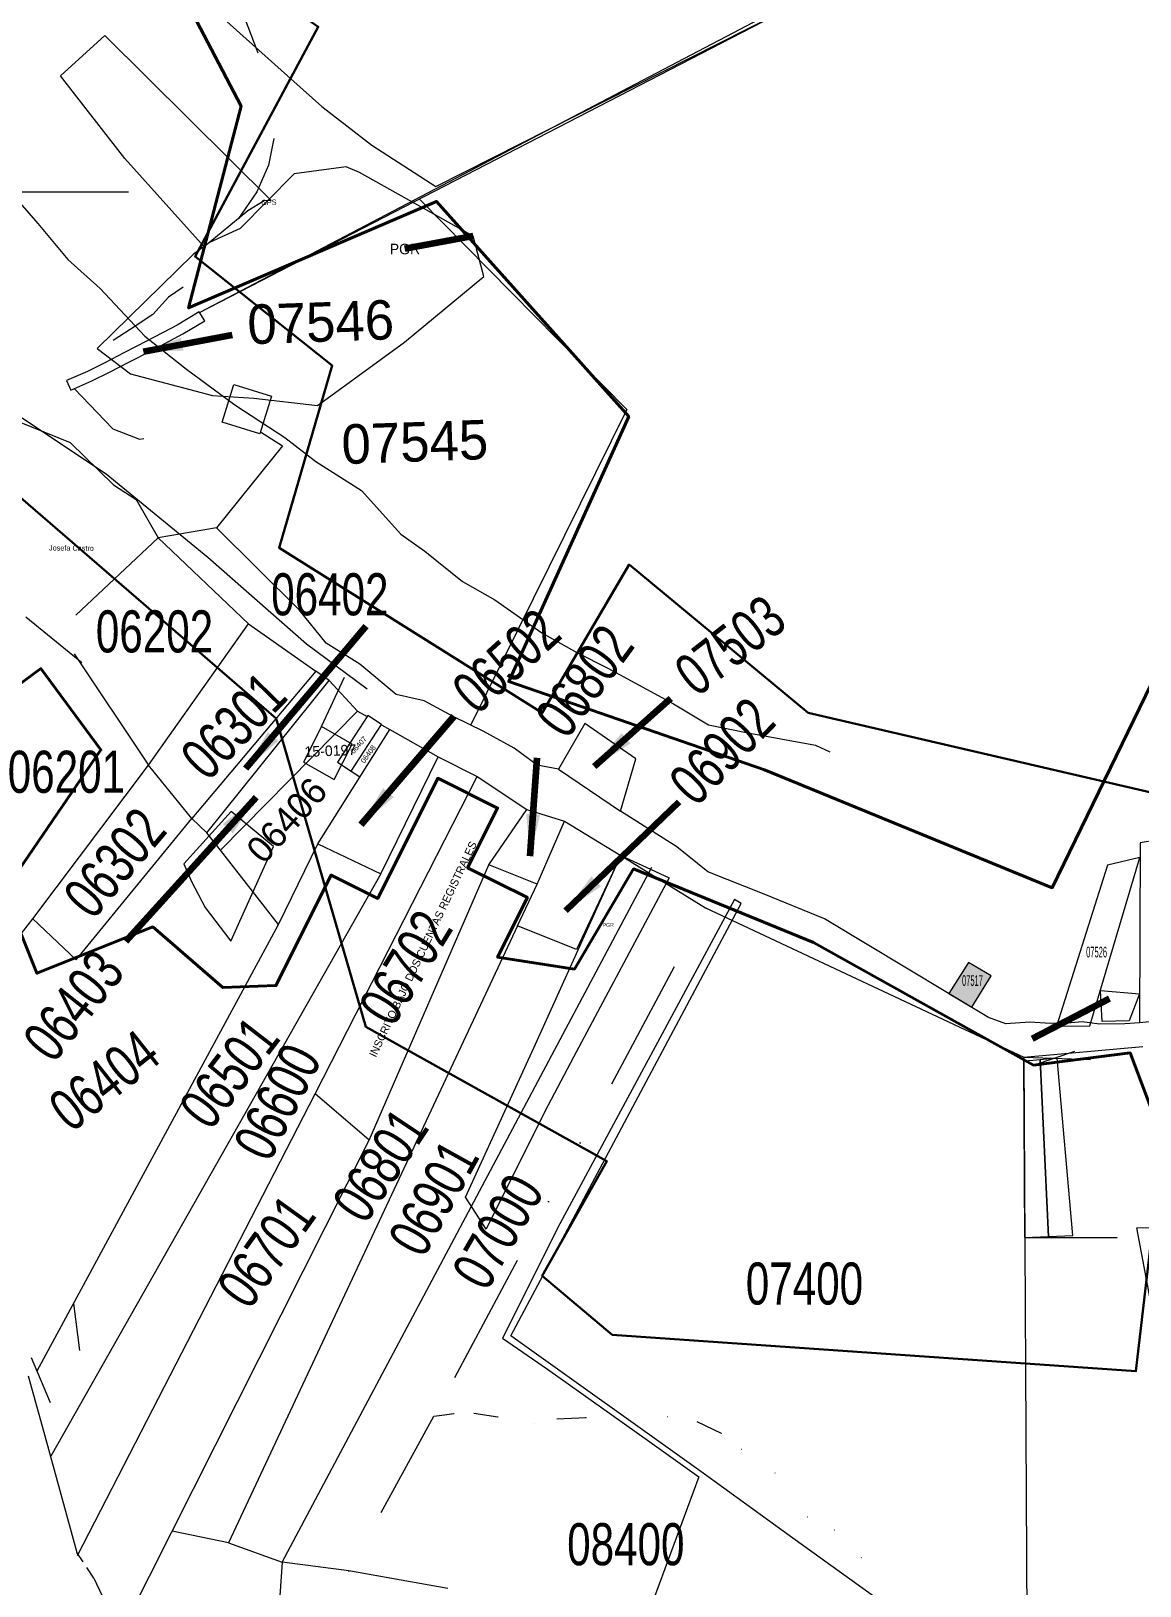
# Model space of a CAD drawing. Header units: inches. Extents: x 610851 to 630254, y 1234683 to 1264905.
# Drawn here: x 623961 to 624383, y 1244183 to 1244774 of the extents above; entities that cross this region are included whole.
import ezdxf
from ezdxf.enums import TextEntityAlignment as Align

# ---------------------------------------------------------------- set-up
doc = ezdxf.new("R2010")
doc.units = ezdxf.units.IN
doc.header["$MEASUREMENT"] = 0
for name, pattern in [('DASHED', [7.5, 5, -2.5]), ('DGN2', [67.425768, 33.712884, -33.712884]), ('DGN6', [126.423315, 0, -25.284663, 50.569326, -25.284663, 0, -25.284663])]:
    doc.linetypes.add(name, pattern=pattern)
for name, color, linetype, lineweight in [('ACTUALIZACION SIT 2011', 7, 'Continuous', 0), ('Areas Administrativas', 7, 'Continuous', 0), ('CONTORNOLevel 61', 7, 'Continuous', 0), ('Default', 7, 'Continuous', 0), ('Level 2', 7, 'Continuous', 0), ('Level 20', 7, 'Continuous', 0), ('Level 5', 7, 'Continuous', 0), ('Level 50', 7, 'Continuous', 0), ('Level 51', 7, 'Continuous', 0), ('Level 7', 7, 'Continuous', 0), ('Poligono', 7, 'Continuous', 0)]:
    doc.layers.add(name, color=color, linetype=linetype, lineweight=lineweight)
doc.styles.get("Standard").update_dxf_attribs({"font": 'arial.ttf'})
doc.styles.add('Styledgn000', font='dgn000.shx')
doc.styles.add('Styledgn003', font='dgn003.shx')
doc.styles.add('Styledgn032', font='dgn032.shx')
doc.styles.add('Styletxt', font='txt.shx')
doc.dimstyles.new('STANDARD-Linear', dxfattribs={"dimtxt": 1.5, "dimasz": 1.13, "dimexe": 0.125, "dimexo": 0.000625, "dimgap": 0.3, "dimtad": 1, "dimzin": 7, "dimdsep": 46, "dimtxsty": 'Styletxt', "dimsah": 1, "dimcen": 2.5, "dimclrd": 1, "dimclre": 1, "dimclrt": 2, "dimaunit": 1, "dimadec": 7, "dimazin": 0, "dimtfac": 1, "dimtofl": 0, "dimtmove": 1, "dimatfit": 3, "dimfxl": 1, "dimtolj": 1, "dimtzin": 0, "dimarcsym": 0})

# ---------------------------------------------------------------- blocks, each defined once
blk = doc.blocks.new('COORD1')
at = {"layer": 'Level 5', "color": 2, "linetype": 'Continuous', "lineweight": 0}
for p, q in [((0, -50), (0, 50)), ((-50, 0), (50, 0))]:
    blk.add_line(p, q, dxfattribs=at)
blk = doc.blocks.new('GRID1')
at = {"color": 1, "linetype": 'Continuous', "lineweight": 0}
blk.add_blockref('COORD1', (0, 0), dxfattribs=at)
blk = doc.blocks.new('COORD21')
at = {"layer": 'Level 5', "color": 2, "linetype": 'Continuous', "lineweight": 0}
for p, q in [((0, -50), (0, 50)), ((-50, 0), (50, 0))]:
    blk.add_line(p, q, dxfattribs=at)
blk = doc.blocks.new('GRID21')
at = {"color": 1, "linetype": 'Continuous', "lineweight": 0}
blk.add_blockref('COORD21', (0, 0), dxfattribs=at)
blk = doc.blocks.new('COORD41')
at = {"layer": 'Level 5', "color": 2, "linetype": 'Continuous', "lineweight": 0}
for p, q in [((0, -50), (0, 50)), ((-50, 0), (50, 0))]:
    blk.add_line(p, q, dxfattribs=at)
blk = doc.blocks.new('GRID41')
at = {"color": 1, "linetype": 'Continuous', "lineweight": 0}
blk.add_blockref('COORD41', (0, 0), dxfattribs=at)

msp = doc.modelspace()

# ---------------------------------------------------------------- hatches: boundary and pattern name
at = {"layer": 'Level 2', "linetype": 'Continuous'}
msp.add_hatch(color=6, dxfattribs=at).paths.add_polyline_path([(624319.05577, 1244402.98725), (624326.43338, 1244414.88515), (624317.86027, 1244420.0331), (624310.40794, 1244408.18537)])
msp.add_hatch(color=6, dxfattribs=at).paths.add_polyline_path([(624319.05577, 1244402.98725), (624326.43338, 1244414.88515), (624317.86027, 1244420.0331), (624310.40794, 1244408.18537)])
msp.add_hatch(color=6, dxfattribs=at).paths.add_polyline_path([(624319.05577, 1244402.98725), (624326.43338, 1244414.88515), (624317.86027, 1244420.0331), (624310.40794, 1244408.18537)])

# ---------------------------------------------------------------- linework, layer by layer
at = {"layer": 'ACTUALIZACION SIT 2011', "color": 30, "linetype": 'Continuous', "lineweight": 0}
for p, q in [((623948.23179, 1244633.49391), (623989.89222, 1244605.84598)), ((623989.89222, 1244605.84598), (624028.51136, 1244574.0881)), ((624028.51136, 1244574.0881), (624066.0979, 1244541.1146)), ((624066.0979, 1244541.1146), (624089.16306, 1244524.03571)), ((624071.71296, 1244509.70814), (624080.5644, 1244528.47552))]:
    msp.add_line(p, q, dxfattribs=at)
at = {"layer": 'ACTUALIZACION SIT 2011', "color": 30, "linetype": 'Continuous', "lineweight": 0, "flags": 128}
msp.add_lwpolyline([(624064.86474, 1244496.19428), (624076.51655, 1244489.55623), (624076.51655, 1244489.55623), (624083.36476, 1244503.07009), (624083.36476, 1244503.07009), (624071.71296, 1244509.70814), (624071.71296, 1244509.70814), (624064.86474, 1244496.19428)], dxfattribs=at)
at = {"layer": 'Areas Administrativas', "color": 6, "linetype": 'Continuous', "lineweight": 30, "flags": 128}
msp.add_lwpolyline([(623935.29806, 1244848.20366), (623980.68813, 1244838.49389), (624070.54712, 1244775.78685), (624023.68918, 1244688.46068), (624075.87188, 1244646.92751), (624055.63777, 1244577.70555), (624155.74337, 1244514.87331), (624188.75692, 1244571.31583), (624256.91393, 1244514.87331), (624477.35924, 1244463.75556), (624464.5798, 1244351.93547), (624427.30644, 1244351.93547), (624427.30644, 1244328.5065), (624387.90317, 1244319.98688), (624381.51345, 1244264.60931), (624182.3672, 1244278.4537), (624155.74337, 1244300.81772), (624180.2373, 1244344.4808), (624088.65132, 1244395.59856), (624054.57282, 1244512.74341), (623927.36016, 1244622.51528)], dxfattribs=at)
at = {"layer": 'CONTORNOLevel 61', "color": 3, "linetype": 'Continuous', "lineweight": 40, "flags": 128}
for points in [[(625561.99258, 1244183.76422), (625421.62515, 1244236.62989), (625376.61645, 1244253.58123), (625354.46542, 1244339.95258), (625230.47821, 1244373.53246), (625106.491, 1244407.11235), (625046.37751, 1244423.39309), (624830.10283, 1244420.02771), (624755.1939, 1244463.93986), (624701.19525, 1244531.93817), (624396.1476, 1244544.01497), (624349.65238, 1244448.4415), (624240.30256, 1244493.21467), (624143.00704, 1244526.79455), (624188.64123, 1244627.53416), (624115.45434, 1244709.33129), (624021.21033, 1244668.89286), (624041.18364, 1244745.53406), (624017.20481, 1244791.40663), (623907.03358, 1244843.2082)], [(623917.62421, 1244496.75396), (623965.04188, 1244531.7342), (623987.84053, 1244500.82936), (623951.04977, 1244447.00426), (623963.48719, 1244415.9107), (624007.58108, 1244433.54825), (624034.22504, 1244410.46932), (624054.43585, 1244411.24666), (624075.42401, 1244453.22296), (624093.14733, 1244444.36129), (624116.0011, 1244490.06882), (624138.6994, 1244478.71967), (624127.35025, 1244456.02137), (624150.04855, 1244444.67222), (624138.6994, 1244421.97392), (624167.92734, 1244417.46536), (624190.47017, 1244455.55496), (624258.876, 1244427.57075), (624320.28577, 1244393.36783), (624342.50804, 1244380.99087), (624379.36353, 1244385.59444), (624401.90635, 1244325.73933)]]:
    msp.add_lwpolyline(points, dxfattribs=at)
at = {"layer": 'Default', "color": 0, "linetype": 'Continuous', "lineweight": 0, "ltscale": 0.1}
msp.add_line((623961.27061, 1244269.83409), (623968.60089, 1244252.65089), dxfattribs=at)
msp.add_line((623961.27061, 1244269.83409), (623968.60089, 1244252.65089), dxfattribs=at)
msp.add_line((623961.27061, 1244269.83409), (623968.60089, 1244252.65089), dxfattribs=at)
at = {"layer": 'Level 2', "color": 1, "linetype": 'Continuous', "lineweight": 0}
for p, q in [((624109.03713, 1244710.2721), (624187.83246, 1244630.18505)), ((624109.03713, 1244710.2721), (624187.83246, 1244630.18505)), ((624109.03713, 1244710.2721), (624187.83246, 1244630.18505)), ((624187.83246, 1244630.18505), (624128.5351, 1244510.30125)), ((624187.83246, 1244630.18505), (624128.5351, 1244510.30125)), ((624187.83246, 1244630.18505), (624128.5351, 1244510.30125)), ((624043.97758, 1244548.7422), (624069.57258, 1244530.7052)), ((624043.97758, 1244548.7422), (624069.57258, 1244530.7052)), ((624043.97758, 1244548.7422), (624069.57258, 1244530.7052)), ((624069.57258, 1244530.7052), (624022.49558, 1244474.8042)), ((624069.57258, 1244530.7052), (624022.49558, 1244474.8042)), ((624069.57258, 1244530.7052), (624022.49558, 1244474.8042)), ((624074.69058, 1244527.1992), (624069.57258, 1244530.7052)), ((624074.69058, 1244527.1992), (624069.57258, 1244530.7052)), ((624074.69058, 1244527.1992), (624069.57258, 1244530.7052)), ((624028.14458, 1244469.2702), (624074.69058, 1244527.1992)), ((624028.14458, 1244469.2702), (624074.69058, 1244527.1992)), ((624028.14458, 1244469.2702), (624074.69058, 1244527.1992)), ((624074.69058, 1244527.1992), (624085.48758, 1244515.6172)), ((624074.69058, 1244527.1992), (624085.48758, 1244515.6172)), ((624074.69058, 1244527.1992), (624085.48758, 1244515.6172)), ((624085.48758, 1244515.6172), (624033.29758, 1244462.7142)), ((624085.48758, 1244515.6172), (624033.29758, 1244462.7142)), ((624085.48758, 1244515.6172), (624033.29758, 1244462.7142)), ((624085.48758, 1244515.6172), (624089.15958, 1244513.5252)), ((624085.48758, 1244515.6172), (624089.15958, 1244513.5252)), ((624085.48758, 1244515.6172), (624089.15958, 1244513.5252)), ((624070.33358, 1244465.1302), (624097.75358, 1244508.6272)), ((624070.33358, 1244465.1302), (624097.75358, 1244508.6272)), ((624070.33358, 1244465.1302), (624097.75358, 1244508.6272)), ((624094.62058, 1244510.4122), (624097.75358, 1244508.6272)), ((624094.62058, 1244510.4122), (624097.75358, 1244508.6272)), ((624094.62058, 1244510.4122), (624097.75358, 1244508.6272)), ((624097.75358, 1244508.6272), (624116.15358, 1244498.1412)), ((624097.75358, 1244508.6272), (624116.15358, 1244498.1412)), ((624097.75358, 1244508.6272), (624116.15358, 1244498.1412)), ((624094.32858, 1244453.6852), (624116.15358, 1244498.1412)), ((624094.32858, 1244453.6852), (624116.15358, 1244498.1412)), ((624094.32858, 1244453.6852), (624116.15358, 1244498.1412)), ((624116.15358, 1244498.1412), (624130.96358, 1244490.6682)), ((624116.15358, 1244498.1412), (624130.96358, 1244490.6682)), ((624116.15358, 1244498.1412), (624130.96358, 1244490.6682)), ((624069.40458, 1244370.0522), (624130.96358, 1244490.6682)), ((624069.40458, 1244370.0522), (624130.96358, 1244490.6682)), ((624069.40458, 1244370.0522), (624130.96358, 1244490.6682)), ((624083.03758, 1244492.7312), (624086.39858, 1244490.6152)), ((624083.03758, 1244492.7312), (624086.39858, 1244490.6152)), ((624083.03758, 1244492.7312), (624086.39858, 1244490.6152)), ((624130.96358, 1244490.6682), (624149.89458, 1244478.1542)), ((624130.96358, 1244490.6682), (624149.89458, 1244478.1542)), ((624130.96358, 1244490.6682), (624149.89458, 1244478.1542)), ((624135.41358, 1244457.1602), (624149.89458, 1244478.1542)), ((624135.41358, 1244457.1602), (624149.89458, 1244478.1542)), ((624135.41358, 1244457.1602), (624149.89458, 1244478.1542)), ((624149.89458, 1244478.1542), (624164.16158, 1244473.7262)), ((624149.89458, 1244478.1542), (624164.16158, 1244473.7262)), ((624149.89458, 1244478.1542), (624164.16158, 1244473.7262)), ((624022.49558, 1244474.8042), (624028.14458, 1244469.2702)), ((624022.49558, 1244474.8042), (624028.14458, 1244469.2702)), ((624022.49558, 1244474.8042), (624028.14458, 1244469.2702)), ((624153.77858, 1244449.7242), (624164.16158, 1244473.7262)), ((624153.77858, 1244449.7242), (624164.16158, 1244473.7262)), ((624153.77858, 1244449.7242), (624164.16158, 1244473.7262)), ((624164.16158, 1244473.7262), (624185.63658, 1244460.7302)), ((624164.16158, 1244473.7262), (624185.63658, 1244460.7302)), ((624164.16158, 1244473.7262), (624185.63658, 1244460.7302)), ((624033.29758, 1244462.7142), (624028.14458, 1244469.2702)), ((624033.29758, 1244462.7142), (624028.14458, 1244469.2702)), ((624033.29758, 1244462.7142), (624028.14458, 1244469.2702)), ((624055.45658, 1244434.4732), (624033.29758, 1244462.7142)), ((624055.45658, 1244434.4732), (624033.29758, 1244462.7142)), ((624055.45658, 1244434.4732), (624033.29758, 1244462.7142)), ((624055.45658, 1244434.4732), (624070.33358, 1244465.1302)), ((624055.45658, 1244434.4732), (624070.33358, 1244465.1302)), ((624055.45658, 1244434.4732), (624070.33358, 1244465.1302)), ((624070.33358, 1244465.1302), (624094.32858, 1244453.6852)), ((624070.33358, 1244465.1302), (624094.32858, 1244453.6852)), ((624070.33358, 1244465.1302), (624094.32858, 1244453.6852)), ((624185.63658, 1244460.7302), (624168.78858, 1244424.9692)), ((624185.63658, 1244460.7302), (624168.78858, 1244424.9692)), ((624185.63658, 1244460.7302), (624168.78858, 1244424.9692)), ((624185.63658, 1244460.7302), (624217.85558, 1244440.7272)), ((624185.63658, 1244460.7302), (624217.85558, 1244440.7272)), ((624185.63658, 1244460.7302), (624217.85558, 1244440.7272)), ((624056.74458, 1244191.9852), (624197.36658, 1244456.2762)), ((624056.74458, 1244191.9852), (624197.36658, 1244456.2762)), ((624056.74458, 1244191.9852), (624197.36658, 1244456.2762)), ((624089.91758, 1244352.4712), (624135.41358, 1244457.1602)), ((624089.91758, 1244352.4712), (624135.41358, 1244457.1602)), ((624089.91758, 1244352.4712), (624135.41358, 1244457.1602)), ((624153.77858, 1244449.7242), (624135.41358, 1244457.1602)), ((624153.77858, 1244449.7242), (624135.41358, 1244457.1602)), ((624153.77858, 1244449.7242), (624135.41358, 1244457.1602)), ((624094.32858, 1244453.6852), (623968.7599, 1244232.33525)), ((624094.32858, 1244453.6852), (623968.7599, 1244232.33525)), ((624094.32858, 1244453.6852), (623968.7599, 1244232.33525)), ((624146.34558, 1244433.8882), (624153.77858, 1244449.7242)), ((624146.34558, 1244433.8882), (624153.77858, 1244449.7242)), ((624146.34558, 1244433.8882), (624153.77858, 1244449.7242)), ((624217.85558, 1244440.7272), (624338.84258, 1244384.0222)), ((624217.85558, 1244440.7272), (624338.84258, 1244384.0222)), ((624217.85558, 1244440.7272), (624338.84258, 1244384.0222)), ((623963.59731, 1244264.7735), (624055.45658, 1244434.4732)), ((623963.59731, 1244264.7735), (624055.45658, 1244434.4732)), ((623963.59731, 1244264.7735), (624055.45658, 1244434.4732)), ((624146.34558, 1244433.8882), (624036.35058, 1244199.4002)), ((624146.34558, 1244433.8882), (624036.35058, 1244199.4002)), ((624146.34558, 1244433.8882), (624036.35058, 1244199.4002)), ((624168.78858, 1244424.9692), (624146.34558, 1244433.8882)), ((624168.78858, 1244424.9692), (624146.34558, 1244433.8882)), ((624168.78858, 1244424.9692), (624146.34558, 1244433.8882)), ((624338.84258, 1244384.0222), (624384.0996, 1244388.1123)), ((624338.84258, 1244384.0222), (624340.10758, 1244143.5672)), ((624338.84258, 1244384.0222), (624340.10758, 1244143.5672)), ((624338.84258, 1244384.0222), (624364.26757, 1244383.17864)), ((624338.84258, 1244384.0222), (624340.10758, 1244143.5672)), ((624338.84258, 1244384.0222), (624364.26757, 1244383.17864)), ((623978.95054, 1244194.59871), (624069.40458, 1244370.0522)), ((623978.95054, 1244194.59871), (624069.40458, 1244370.0522)), ((623978.95054, 1244194.59871), (624069.40458, 1244370.0522)), ((624089.91758, 1244352.4712), (624069.40458, 1244370.0522)), ((624089.91758, 1244352.4712), (624069.40458, 1244370.0522)), ((624089.91758, 1244352.4712), (624069.40458, 1244370.0522)), ((623995.22596, 1244164.64501), (624089.91758, 1244352.4712)), ((623995.22596, 1244164.64501), (624089.91758, 1244352.4712)), ((623995.22596, 1244164.64501), (624089.91758, 1244352.4712)), ((624114.48958, 1244247.4882), (624118.54458, 1244248.0382)), ((624114.48958, 1244247.4882), (624118.54458, 1244248.0382)), ((624114.48958, 1244247.4882), (624118.54458, 1244248.0382)), ((624118.54458, 1244248.0382), (624122.09258, 1244248.5842)), ((624118.54458, 1244248.0382), (624122.09258, 1244248.5842)), ((624118.54458, 1244248.0382), (624122.09258, 1244248.5842)), ((624129.70758, 1244248.6622), (624138.86358, 1244247.2322)), ((624129.70758, 1244248.6622), (624138.86358, 1244247.2322)), ((624129.70758, 1244248.6622), (624138.86358, 1244247.2322)), ((624161.21158, 1244246.4462), (624172.37458, 1244247.0702)), ((624161.21158, 1244246.4462), (624172.37458, 1244247.0702)), ((624161.21158, 1244246.4462), (624172.37458, 1244247.0702)), ((624214.53358, 1244245.4722), (624223.72458, 1244240.9922)), ((624214.53358, 1244245.4722), (624223.72458, 1244240.9922)), ((624214.53358, 1244245.4722), (624223.72458, 1244240.9922)), ((624036.35058, 1244199.4002), (624014.97558, 1244203.7552)), ((624036.35058, 1244199.4002), (624014.97558, 1244203.7552)), ((624036.35058, 1244199.4002), (624014.97558, 1244203.7552)), ((624036.35058, 1244199.4002), (624056.74458, 1244191.9852)), ((624036.35058, 1244199.4002), (624056.74458, 1244191.9852)), ((624036.35058, 1244199.4002), (624056.74458, 1244191.9852)), ((624082.16958, 1244188.6892), (624056.74458, 1244191.9852)), ((624082.16958, 1244188.6892), (624056.74458, 1244191.9852)), ((624082.16958, 1244188.6892), (624056.74458, 1244191.9852)), ((624119.81858, 1244181.9612), (624082.16958, 1244188.6892)), ((624119.81858, 1244181.9612), (624082.16958, 1244188.6892)), ((624119.81858, 1244181.9612), (624082.16958, 1244188.6892))]:
    msp.add_line(p, q, dxfattribs=at)
at = {"layer": 'Level 2', "color": 6, "linetype": 'Continuous', "lineweight": 0}
for p, q in [((624089.43258, 1244513.9442), (624077.81758, 1244496.1112)), ((624089.43258, 1244513.9442), (624077.81758, 1244496.1112)), ((624089.43258, 1244513.9442), (624077.81758, 1244496.1112)), ((624094.63058, 1244510.4282), (624089.43258, 1244513.9442)), ((624094.63058, 1244510.4282), (624089.43258, 1244513.9442)), ((624094.63058, 1244510.4282), (624089.43258, 1244513.9442)), ((624083.03758, 1244492.7312), (624094.63058, 1244510.4282)), ((624083.03758, 1244492.7312), (624094.63058, 1244510.4282)), ((624083.03758, 1244492.7312), (624094.63058, 1244510.4282)), ((624077.81758, 1244496.1112), (624083.03758, 1244492.7312)), ((624077.81758, 1244496.1112), (624083.03758, 1244492.7312)), ((624077.81758, 1244496.1112), (624083.03758, 1244492.7312)), ((623977.41558, 1244290.3012), (623979.66658, 1244272.4842)), ((623977.41558, 1244290.3012), (623979.66658, 1244272.4842)), ((623977.41558, 1244290.3012), (623979.66658, 1244272.4842)), ((623966.90939, 1244239.05353), (623960.37197, 1244262.78753)), ((623966.90939, 1244239.05353), (623960.37197, 1244262.78753)), ((623966.90939, 1244239.05353), (623960.37197, 1244262.78753)), ((623966.48884, 1244240.03473), (623978.64267, 1244195.72122)), ((623966.48884, 1244240.03473), (623978.64267, 1244195.72122)), ((623966.48884, 1244240.03473), (623978.64267, 1244195.72122)), ((623985.22775, 1244185.88139), (624002.42114, 1244149.36235)), ((623985.22775, 1244185.88139), (624002.42114, 1244149.36235)), ((623985.22775, 1244185.88139), (624002.42114, 1244149.36235))]:
    msp.add_line(p, q, dxfattribs=at)
at = {"layer": 'Level 2', "color": 1, "linetype": 'DGN6', "lineweight": 0}
for p, q in [((624217.85558, 1244440.7272), (624114.48958, 1244247.4882)), ((624217.85558, 1244440.7272), (624114.48958, 1244247.4882)), ((624217.85558, 1244440.7272), (624114.48958, 1244247.4882)), ((624082.16958, 1244188.6892), (624114.48958, 1244247.4882)), ((624082.16958, 1244188.6892), (624114.48958, 1244247.4882)), ((624082.16958, 1244188.6892), (624114.48958, 1244247.4882)), ((624122.09258, 1244248.5842), (624129.70758, 1244248.6622)), ((624122.09258, 1244248.5842), (624129.70758, 1244248.6622)), ((624122.09258, 1244248.5842), (624129.70758, 1244248.6622)), ((624138.86358, 1244247.2322), (624152.59958, 1244244.8322)), ((624138.86358, 1244247.2322), (624152.59958, 1244244.8322)), ((624138.86358, 1244247.2322), (624152.59958, 1244244.8322)), ((624172.37458, 1244247.0702), (624187.07858, 1244248.7472)), ((624172.37458, 1244247.0702), (624187.07858, 1244248.7472)), ((624172.37458, 1244247.0702), (624187.07858, 1244248.7472)), ((624187.07858, 1244248.7472), (624203.34158, 1244247.3902)), ((624187.07858, 1244248.7472), (624203.34158, 1244247.3902)), ((624187.07858, 1244248.7472), (624203.34158, 1244247.3902)), ((624203.34158, 1244247.3902), (624214.53358, 1244245.4722)), ((624203.34158, 1244247.3902), (624214.53358, 1244245.4722)), ((624203.34158, 1244247.3902), (624214.53358, 1244245.4722)), ((624152.59958, 1244244.8322), (624161.21158, 1244246.4462)), ((624152.59958, 1244244.8322), (624161.21158, 1244246.4462)), ((624152.59958, 1244244.8322), (624161.21158, 1244246.4462)), ((624223.72458, 1244240.9922), (624231.41058, 1244234.9702)), ((624223.72458, 1244240.9922), (624231.41058, 1244234.9702)), ((624223.72458, 1244240.9922), (624231.41058, 1244234.9702)), ((624231.41058, 1244234.9702), (624244.20858, 1244225.9522)), ((624231.41058, 1244234.9702), (624244.20858, 1244225.9522)), ((624231.41058, 1244234.9702), (624244.20858, 1244225.9522)), ((624244.20858, 1244225.9522), (624256.58658, 1244209.3032)), ((624244.20858, 1244225.9522), (624256.58658, 1244209.3032)), ((624244.20858, 1244225.9522), (624256.58658, 1244209.3032)), ((624256.58658, 1244209.3032), (624266.79858, 1244204.3242)), ((624256.58658, 1244209.3032), (624266.79858, 1244204.3242)), ((624256.58658, 1244209.3032), (624266.79858, 1244204.3242)), ((624266.79858, 1244204.3242), (624277.07558, 1244193.7552)), ((624266.79858, 1244204.3242), (624277.07558, 1244193.7552)), ((624266.79858, 1244204.3242), (624277.07558, 1244193.7552)), ((624277.07558, 1244193.7552), (624290.91758, 1244182.2052)), ((624277.07558, 1244193.7552), (624290.91758, 1244182.2052)), ((624277.07558, 1244193.7552), (624290.91758, 1244182.2052))]:
    msp.add_line(p, q, dxfattribs=at)
at = {"layer": 'Level 2', "color": 1, "linetype": 'DGN2', "lineweight": 0}
msp.add_line((624056.74458, 1244191.9852), (624043.26458, 1243997.1332), dxfattribs=at)
msp.add_line((624056.74458, 1244191.9852), (624043.26458, 1243997.1332), dxfattribs=at)
msp.add_line((624056.74458, 1244191.9852), (624043.26458, 1243997.1332), dxfattribs=at)
at = {"layer": 'Level 2', "color": 1, "flags": 128}
msp.add_lwpolyline([(624198.53721, 1244899.23888), (624157.68836, 1244882.93017), (624140.3361, 1244883.62757), (624032.19859, 1244780.98648), (624061.18184, 1244755.01092), (624071.86764, 1244745.43402), (624090.95797, 1244730.7668), (624115.25202, 1244715.02222), (624244.4985, 1244780.46606), (624204.86946, 1244879.70998), (624198.53721, 1244899.23888)], dxfattribs=at)
at = {"layer": 'Level 2', "color": 1, "linetype": 'DGN2', "lineweight": 0, "flags": 128}
for points in [[(624030.97258, 1244794.6682), (624036.62758, 1244788.6252), (624042.31758, 1244779.5332), (624047.55358, 1244765.8612), (624050.69958, 1244757.2512), (624053.32058, 1244750.1602), (624054.48258, 1244737.4632), (624051.60158, 1244723.1982), (624047.15058, 1244712.9842), (624040.16158, 1244702.7442), (624032.13358, 1244694.5272), (624025.16158, 1244682.7622), (624019.64258, 1244677.1132), (624013.59758, 1244672.9832), (624007.58158, 1244666.3122), (623999.01658, 1244660.6312), (623990.95258, 1244655.4642), (623986.40758, 1244653.3832), (623974.87258, 1244641.0632)], [(624030.97258, 1244794.6682), (624036.62758, 1244788.6252), (624042.31758, 1244779.5332), (624047.55358, 1244765.8612), (624050.69958, 1244757.2512), (624053.32058, 1244750.1602), (624054.48258, 1244737.4632), (624051.60158, 1244723.1982), (624047.15058, 1244712.9842), (624040.16158, 1244702.7442), (624032.13358, 1244694.5272), (624025.16158, 1244682.7622), (624019.64258, 1244677.1132), (624013.59758, 1244672.9832), (624007.58158, 1244666.3122), (623999.01658, 1244660.6312), (623990.95258, 1244655.4642), (623986.40758, 1244653.3832), (623974.87258, 1244641.0632)], [(624030.97258, 1244794.6682), (624036.62758, 1244788.6252), (624042.31758, 1244779.5332), (624047.55358, 1244765.8612), (624050.69958, 1244757.2512), (624053.32058, 1244750.1602), (624054.48258, 1244737.4632), (624051.60158, 1244723.1982), (624047.15058, 1244712.9842), (624040.16158, 1244702.7442), (624032.13358, 1244694.5272), (624025.16158, 1244682.7622), (624019.64258, 1244677.1132), (624013.59758, 1244672.9832), (624007.58158, 1244666.3122), (623999.01658, 1244660.6312), (623990.95258, 1244655.4642), (623986.40758, 1244653.3832), (623974.87258, 1244641.0632)], [(623977.65085, 1244638.18175), (623992.34558, 1244622.9412), (624002.54558, 1244618.9802), (624011.66558, 1244620.5992), (624017.23858, 1244621.6732), (624024.33958, 1244622.2552), (624037.44871, 1244624.5838)], [(623977.65085, 1244638.18175), (623992.34558, 1244622.9412), (624002.54558, 1244618.9802), (624011.66558, 1244620.5992), (624017.23858, 1244621.6732), (624024.33958, 1244622.2552), (624037.44871, 1244624.5838)], [(623977.65085, 1244638.18175), (623992.34558, 1244622.9412), (624002.54558, 1244618.9802), (624011.66558, 1244620.5992), (624017.23858, 1244621.6732), (624024.33958, 1244622.2552), (624037.44871, 1244624.5838)], [(624048.56663, 1244621.73135), (624056.90058, 1244616.4912)], [(624048.56663, 1244621.73135), (624056.90058, 1244616.4912)], [(624048.56663, 1244621.73135), (624056.90058, 1244616.4912)]]:
    msp.add_lwpolyline(points, dxfattribs=at)
at = {"layer": 'Level 2', "color": 1, "linetype": 'Continuous', "lineweight": 0, "flags": 128}
for points in [[(624025.35983, 1244667.1071), (624244.08726, 1244781.65387)], [(624025.35983, 1244667.1071), (624247.41258, 1244781.6532)], [(624025.35983, 1244667.1071), (624247.41258, 1244781.6532)], [(623947.46579, 1244719.57688), (623963.92879, 1244700.93588), (623975.25679, 1244687.32688), (623987.56979, 1244676.26988), (624004.53479, 1244658.14288), (624020.41979, 1244645.59788), (624038.85479, 1244632.06188), (624057.78579, 1244619.54788), (624069.56779, 1244610.51888), (624086.95779, 1244599.51388), (624101.87479, 1244582.89088), (624111.08879, 1244576.37688), (624125.43879, 1244564.83288), (624137.70479, 1244557.84188), (624155.62079, 1244545.31788), (624168.90879, 1244537.82888), (624180.65479, 1244531.84988), (624205.68979, 1244518.38188), (624218.98279, 1244510.38488), (624233.23279, 1244507.48188), (624259.69079, 1244502.67188), (624265.07379, 1244500.15288)], [(623927.18758, 1244637.5192), (623976.15958, 1244617.6902), (623992.59258, 1244601.5922), (624001.28758, 1244596.0892), (624009.58158, 1244581.4322)], [(623927.18758, 1244637.5192), (623976.15958, 1244617.6902), (623992.59258, 1244601.5922), (624001.28758, 1244596.0892), (624009.58158, 1244581.4322)], [(623927.18758, 1244637.5192), (623976.15958, 1244617.6902), (623992.59258, 1244601.5922), (624001.28758, 1244596.0892), (624009.58158, 1244581.4322)], [(624056.90058, 1244616.4912), (624031.87758, 1244585.2212)], [(624056.90058, 1244616.4912), (624031.87758, 1244585.2212)], [(624056.90058, 1244616.4912), (624031.87758, 1244585.2212)], [(624031.87758, 1244585.2212), (624009.58158, 1244581.4322)], [(624031.87758, 1244585.2212), (624009.58158, 1244581.4322)], [(624031.87758, 1244585.2212), (624009.58158, 1244581.4322)], [(624161.90158, 1244493.5302), (624153.76158, 1244494.9712), (624145.05458, 1244501.4902), (624133.30158, 1244507.9772), (624122.06858, 1244513.4542), (624110.82858, 1244519.4382), (624100.13858, 1244521.8702), (624086.29658, 1244533.4192), (624073.51058, 1244541.4212), (624063.20958, 1244554.0252), (624031.87758, 1244585.2212)], [(624161.90158, 1244493.5302), (624153.76158, 1244494.9712), (624145.05458, 1244501.4902), (624133.30158, 1244507.9772), (624122.06858, 1244513.4542), (624110.82858, 1244519.4382), (624100.13858, 1244521.8702), (624086.29658, 1244533.4192), (624073.51058, 1244541.4212), (624063.20958, 1244554.0252), (624031.87758, 1244585.2212)], [(624161.90158, 1244493.5302), (624153.76158, 1244494.9712), (624145.05458, 1244501.4902), (624133.30158, 1244507.9772), (624122.06858, 1244513.4542), (624110.82858, 1244519.4382), (624100.13858, 1244521.8702), (624086.29658, 1244533.4192), (624073.51058, 1244541.4212), (624063.20958, 1244554.0252), (624031.87758, 1244585.2212)], [(624009.58158, 1244581.4322), (623978.35458, 1244552.1162)], [(624009.58158, 1244581.4322), (623978.35458, 1244552.1162)], [(624009.58158, 1244581.4322), (623978.35458, 1244552.1162)], [(624043.97758, 1244548.7422), (624009.58158, 1244581.4322)], [(624043.97758, 1244548.7422), (624009.58158, 1244581.4322)], [(624043.97758, 1244548.7422), (624009.58158, 1244581.4322)], [(624006.01458, 1244494.9692), (624043.97758, 1244548.7422)], [(624006.01458, 1244494.9692), (624043.97758, 1244548.7422)], [(624006.01458, 1244494.9692), (624043.97758, 1244548.7422)], [(623977.63358, 1244537.3872), (624006.01458, 1244494.9692)], [(623977.63358, 1244537.3872), (624006.01458, 1244494.9692)], [(623977.63358, 1244537.3872), (624006.01458, 1244494.9692)], [(624171.85458, 1244510.9182), (624161.90158, 1244493.5302)], [(624171.85458, 1244510.9182), (624161.90158, 1244493.5302)], [(624171.85458, 1244510.9182), (624161.90158, 1244493.5302)], [(624191.30458, 1244497.3932), (624171.85458, 1244510.9182)], [(624191.30458, 1244497.3932), (624171.85458, 1244510.9182)], [(624191.30458, 1244497.3932), (624171.85458, 1244510.9182)], [(624185.44258, 1244477.5052), (624191.30458, 1244497.3932)], [(624185.44258, 1244477.5052), (624191.30458, 1244497.3932)], [(624185.44258, 1244477.5052), (624191.30458, 1244497.3932)], [(623962.01158, 1244436.5582), (624006.01458, 1244494.9692)], [(623962.01158, 1244436.5582), (624006.01458, 1244494.9692)], [(623962.01158, 1244436.5582), (624006.01458, 1244494.9692)], [(624022.49558, 1244474.8042), (624006.01458, 1244494.9692)], [(624022.49558, 1244474.8042), (624006.01458, 1244494.9692)], [(624022.49558, 1244474.8042), (624006.01458, 1244494.9692)], [(624161.90158, 1244493.5302), (624185.44258, 1244477.5052)], [(624161.90158, 1244493.5302), (624185.44258, 1244477.5052)], [(624161.90158, 1244493.5302), (624185.44258, 1244477.5052)], [(624382.92358, 1244397.0682), (624377.28358, 1244396.6212), (624367.63758, 1244396.5212), (624361.02658, 1244397.4692), (624355.44858, 1244396.9032), (624348.84858, 1244396.8352), (624341.22758, 1244397.2652), (624332.09558, 1244396.6622), (624325.46658, 1244399.1352), (624263.09058, 1244436.6202), (624240.13358, 1244446.0422), (624218.71158, 1244454.4632), (624206.92358, 1244464.0002), (624185.44258, 1244477.5052)], [(624382.92358, 1244397.0682), (624377.28358, 1244396.6212), (624367.63758, 1244396.5212), (624361.02658, 1244397.4692), (624355.44858, 1244396.9032), (624348.84858, 1244396.8352), (624341.22758, 1244397.2652), (624332.09558, 1244396.6622), (624325.46658, 1244399.1352), (624263.09058, 1244436.6202), (624240.13358, 1244446.0422), (624218.71158, 1244454.4632), (624206.92358, 1244464.0002), (624185.44258, 1244477.5052)], [(624382.92358, 1244397.0682), (624377.28358, 1244396.6212), (624367.63758, 1244396.5212), (624361.02658, 1244397.4692), (624355.44858, 1244396.9032), (624348.84858, 1244396.8352), (624341.22758, 1244397.2652), (624332.09558, 1244396.6622), (624325.46658, 1244399.1352), (624263.09058, 1244436.6202), (624240.13358, 1244446.0422), (624218.71158, 1244454.4632), (624206.92358, 1244464.0002), (624185.44258, 1244477.5052)], [(623978.43958, 1244420.9672), (624022.49558, 1244474.8042)], [(623978.43958, 1244420.9672), (624022.49558, 1244474.8042)], [(623978.43958, 1244420.9672), (624022.49558, 1244474.8042)], [(624351.33359, 1244395.78705), (624363.93319, 1244395.96154), (624382.95724, 1244459.94593), (624370.71183, 1244456.99386), (624351.33359, 1244395.78705)], [(623933.99558, 1244400.6812), (623962.01158, 1244436.5582)], [(623933.99558, 1244400.6812), (623962.01158, 1244436.5582)], [(623933.99558, 1244400.6812), (623962.01158, 1244436.5582)], [(623962.01158, 1244436.5582), (623978.43958, 1244420.9672)], [(623962.01158, 1244436.5582), (623978.43958, 1244420.9672)], [(623962.01158, 1244436.5582), (623978.43958, 1244420.9672)]]:
    msp.add_lwpolyline(points, dxfattribs=at)
at = {"layer": 'Level 2', "color": 6, "linetype": 'Continuous', "lineweight": 0, "flags": 128}
for points in [[(623974.79143, 1244641.30212), (623976.38089, 1244637.6319), (623984.39978, 1244641.10383), (623991.09217, 1244644.46242), (623998.43711, 1244648.18279), (624007.25396, 1244652.74149), (624019.04257, 1244658.95586), (624027.4023, 1244664.00261), (624025.20326, 1244667.34508), (624016.88924, 1244662.32659), (624005.41333, 1244656.29221), (623996.61527, 1244651.74346), (623989.29152, 1244648.03452), (623982.70636, 1244644.72974), (623974.79143, 1244641.30212)], [(623974.79143, 1244641.30212), (623976.38089, 1244637.6319), (623984.39978, 1244641.10383), (623991.09217, 1244644.46242), (623998.43711, 1244648.18279), (624007.25396, 1244652.74149), (624019.04257, 1244658.95586), (624027.4023, 1244664.00261), (624025.20326, 1244667.34508), (624016.88924, 1244662.32659), (624005.41333, 1244656.29221), (623996.61527, 1244651.74346), (623989.29152, 1244648.03452), (623982.70636, 1244644.72974), (623974.79143, 1244641.30212)], [(623974.79143, 1244641.30212), (623976.38089, 1244637.6319), (623984.39978, 1244641.10383), (623991.09217, 1244644.46242), (623998.43711, 1244648.18279), (624007.25396, 1244652.74149), (624019.04257, 1244658.95586), (624027.4023, 1244664.00261), (624025.20326, 1244667.34508), (624016.88924, 1244662.32659), (624005.41333, 1244656.29221), (623996.61527, 1244651.74346), (623989.29152, 1244648.03452), (623982.70636, 1244644.72974), (623974.79143, 1244641.30212)], [(624383.12758, 1244465.5582), (624382.82858, 1244397.1592), (624395.36458, 1244398.4662), (624395.58058, 1244467.4662), (624383.12758, 1244465.5582)], [(624383.12758, 1244465.5582), (624382.82858, 1244397.1592), (624395.36458, 1244398.4662), (624395.58058, 1244467.4662), (624383.12758, 1244465.5582)], [(624383.12758, 1244465.5582), (624382.82858, 1244397.1592), (624395.36458, 1244398.4662), (624395.58058, 1244467.4662), (624383.12758, 1244465.5582)], [(624319.05577, 1244402.98725), (624326.43338, 1244414.88515), (624317.86027, 1244420.0331), (624310.40794, 1244408.18537), (624319.05577, 1244402.98725)], [(624319.05577, 1244402.98725), (624326.43338, 1244414.88515), (624317.86027, 1244420.0331), (624310.40794, 1244408.18537), (624319.05577, 1244402.98725)], [(624319.05577, 1244402.98725), (624326.43338, 1244414.88515), (624317.86027, 1244420.0331), (624310.40794, 1244408.18537), (624319.05577, 1244402.98725)]]:
    msp.add_lwpolyline(points, dxfattribs=at)
at = {"layer": 'Level 20', "color": 2, "linetype": 'DASHED', "lineweight": 0}
msp.add_line((623985.22775, 1244185.88139), (623978.64267, 1244195.72122), dxfattribs=at)
msp.add_line((623985.22775, 1244185.88139), (623978.64267, 1244195.72122), dxfattribs=at)
msp.add_line((623985.22775, 1244185.88139), (623978.64267, 1244195.72122), dxfattribs=at)
at = {"layer": 'Level 20', "color": 2, "linetype": 'Continuous', "lineweight": 0, "flags": 128}
for points in [[(623972.54758, 1244757.0522), (623989.38758, 1244772.4612), (624021.31758, 1244740.7522), (624052.57758, 1244709.7042), (624049.97758, 1244709.5762), (624043.77758, 1244705.7232), (624027.11758, 1244692.0662), (623996.93758, 1244725.7372), (623972.54758, 1244757.0522)], [(623972.54758, 1244757.0522), (623989.38758, 1244772.4612), (624021.31758, 1244740.7522), (624052.57758, 1244709.7042), (624049.97758, 1244709.5762), (624043.77758, 1244705.7232), (624027.11758, 1244692.0662), (623996.93758, 1244725.7372), (623972.54758, 1244757.0522)], [(623972.54758, 1244757.0522), (623989.38758, 1244772.4612), (624021.31758, 1244740.7522), (624052.57758, 1244709.7042), (624049.97758, 1244709.5762), (624043.77758, 1244705.7232), (624027.11758, 1244692.0662), (623996.93758, 1244725.7372), (623972.54758, 1244757.0522)], [(624052.79158, 1244635.3472), (624048.34658, 1244621.0222), (624034.02658, 1244625.4592), (624038.45758, 1244639.7882), (624052.79158, 1244635.3472)], [(624052.79158, 1244635.3472), (624048.34658, 1244621.0222), (624034.02658, 1244625.4592), (624038.45758, 1244639.7882), (624052.79158, 1244635.3472)], [(624052.79158, 1244635.3472), (624048.34658, 1244621.0222), (624034.02658, 1244625.4592), (624038.45758, 1244639.7882), (624052.79158, 1244635.3472)], [(624037.46258, 1244477.3632), (624019.35558, 1244457.4962), (624022.33858, 1244450.7772), (624027.53958, 1244440.8582), (624037.28758, 1244428.1722), (624053.51158, 1244464.1302), (624037.46258, 1244477.3632)], [(624037.46258, 1244477.3632), (624019.35558, 1244457.4962), (624022.33858, 1244450.7772), (624027.53958, 1244440.8582), (624037.28758, 1244428.1722), (624053.51158, 1244464.1302), (624037.46258, 1244477.3632)], [(624037.46258, 1244477.3632), (624019.35558, 1244457.4962), (624022.33858, 1244450.7772), (624027.53958, 1244440.8582), (624037.28758, 1244428.1722), (624053.51158, 1244464.1302), (624037.46258, 1244477.3632)], [(624339.47958, 1244137.4672), (624251.01958, 1244201.1502), (624216.04958, 1244226.5332), (624143.70958, 1244278.0042), (624231.37958, 1244442.3972), (624228.81958, 1244443.9642), (624162.34958, 1244320.6922), (624140.60958, 1244277.2302), (624157.69958, 1244265.3742), (624195.68958, 1244238.4412), (624215.25958, 1244224.3952)], [(624339.47958, 1244137.4672), (624251.01958, 1244201.1502), (624216.04958, 1244226.5332), (624143.70958, 1244278.0042), (624231.37958, 1244442.3972), (624228.81958, 1244443.9642), (624162.34958, 1244320.6922), (624140.60958, 1244277.2302), (624157.69958, 1244265.3742), (624195.68958, 1244238.4412), (624215.25958, 1244224.3952)], [(624339.47958, 1244137.4672), (624251.01958, 1244201.1502), (624216.04958, 1244226.5332), (624143.70958, 1244278.0042), (624231.37958, 1244442.3972), (624228.81958, 1244443.9642), (624162.34958, 1244320.6922), (624140.60958, 1244277.2302), (624157.69958, 1244265.3742), (624195.68958, 1244238.4412), (624215.25958, 1244224.3952)], [(624378.91737, 1244397.80149), (624368.61894, 1244397.62173), (624367.99301, 1244409.30497), (624382.84236, 1244408.0774), (624378.91737, 1244397.80149)], [(624345.14828, 1244383.01662), (624342.30208, 1244382.75722), (624338.73288, 1244382.54622), (624339.08598, 1244315.44022), (624348.29558, 1244315.81642), (624345.14828, 1244383.01662)], [(624351.25428, 1244383.60042), (624345.14828, 1244383.01652), (624348.29548, 1244315.81642), (624357.53308, 1244316.19402), (624351.55508, 1244383.60042)], [(624381.84103, 1244319.13988), (624417.20828, 1244319.9035), (624463.09942, 1244257.63143), (624463.36762, 1244236.26268), (624401.60499, 1244213.884), (624381.84103, 1244319.13988)], [(624215.25958, 1244224.3952), (624191.55958, 1244160.3182)], [(624215.25958, 1244224.3952), (624191.55958, 1244160.3182)], [(624215.25958, 1244224.3952), (624191.55958, 1244160.3182)]]:
    msp.add_lwpolyline(points, dxfattribs=at)
at = {"layer": 'Level 20', "color": 2, "flags": 128}
msp.add_lwpolyline([(624185.63658, 1244460.7302), (624193.61318, 1244457.0135), (624203.92828, 1244452.2071), (624167.66168, 1244383.9994), (624156.69948, 1244363.3826), (624134.38958, 1244318.6359), (624126.54648, 1244330.7363), (624153.18078, 1244388.9385), (624185.63658, 1244460.7302)], dxfattribs=at)
msp.add_lwpolyline([(624185.63658, 1244460.7302), (624193.61318, 1244457.0135), (624203.92828, 1244452.2071), (624167.66168, 1244383.9994), (624156.69948, 1244363.3826), (624134.38958, 1244318.6359), (624126.54648, 1244330.7363), (624153.18078, 1244388.9385), (624185.63658, 1244460.7302)], dxfattribs=at)
msp.add_lwpolyline([(624185.63658, 1244460.7302), (624193.61318, 1244457.0135), (624203.92828, 1244452.2071), (624167.66168, 1244383.9994), (624156.69948, 1244363.3826), (624134.38958, 1244318.6359), (624126.54648, 1244330.7363), (624153.18078, 1244388.9385), (624185.63658, 1244460.7302)], dxfattribs=at)
at = {"layer": 'Level 50', "color": 3, "linetype": 'Continuous', "lineweight": 0}
msp.add_line((624339.08598, 1244315.44022), (624374.40598, 1244315.44022), dxfattribs=at)
at = {"layer": 'Level 50', "color": 7, "linetype": 'Continuous', "lineweight": 0, "flags": 128}
msp.add_lwpolyline([(624070.28828, 1244631.7938), (624075.31658, 1244635.4579), (624103.34288, 1244655.8766), (624133.52208, 1244680.8273), (624129.43918, 1244696.1224), (624086.15318, 1244720.366), (624081.09298, 1244722.4583), (624061.36598, 1244719.9007), (624040.87558, 1244699.0099), (624029.11768, 1244693.7543), (624022.90158, 1244689.1564), (623986.40758, 1244653.3832), (623999.14498, 1244643.7596), (624030.34748, 1244635.5273), (624046.04038, 1244634.5638), (624070.28828, 1244631.7938)], dxfattribs=at)
at = {"layer": 'Level 51', "color": 7, "linetype": 'Continuous', "lineweight": 0}
msp.add_line((624342.50804, 1244380.99087), (624358.34108, 1244386.3017), dxfattribs=at)
at = {"layer": 'Poligono', "color": 6, "linetype": 'Continuous', "ltscale": 0.1}
msp.add_line((623980.59073, 1244533.93226), (623959.27482, 1244551.32604), dxfattribs=at)
msp.add_line((623980.59073, 1244533.93226), (623959.27482, 1244551.32604), dxfattribs=at)
msp.add_line((623980.59073, 1244533.93226), (623959.27482, 1244551.32604), dxfattribs=at)

# ---------------------------------------------------------------- block references
at = {"color": 7, "linetype": 'Continuous', "lineweight": 0}
for name in ['GRID1', 'GRID21', 'GRID41']:
    msp.add_blockref(name, (623948.31358, 1244713.0642), dxfattribs=at)

# ---------------------------------------------------------------- texts
at = {"layer": 'ACTUALIZACION SIT 2011', "color": 30, "linetype": 'Continuous', "lineweight": 0, "style": 'Styledgn032'}
msp.add_text('15-0197', height=4, rotation=2.39999382, dxfattribs=at).set_placement((624075.12386, 1244500.51797), align=Align.MIDDLE_CENTER)
at = {"layer": 'Level 20', "color": 2, "linetype": 'Continuous', "lineweight": 0, "style": 'Styledgn000'}
msp.add_text('GPS', height=1.999968, rotation=1.5, dxfattribs=at).set_placement((624051.728, 1244709.02145), align=Align.MIDDLE_CENTER)
msp.add_text('GPS', height=1.999968, rotation=1.5, dxfattribs=at).set_placement((624051.728, 1244709.02145), align=Align.MIDDLE_CENTER)
msp.add_text('GPS', height=1.999968, rotation=1.5, dxfattribs=at).set_placement((624051.728, 1244709.02145), align=Align.MIDDLE_CENTER)
at = {"layer": 'Level 20', "color": 7, "linetype": 'Continuous', "lineweight": 0}
msp.add_text('PGR', height=1.393707, dxfattribs=at).set_placement((624178.72951, 1244433.59189))
msp.add_text('PGR', height=1.393707, dxfattribs=at).set_placement((624178.72951, 1244433.59189))
msp.add_text('PGR', height=1.393707, dxfattribs=at).set_placement((624178.72951, 1244433.59189))
at = {"layer": 'Level 50', "color": 7, "linetype": 'Continuous', "lineweight": 0, "style": 'Styledgn032'}
msp.add_text('PGR', height=4, dxfattribs=at).set_placement((624103.49502, 1244691.27003), align=Align.MIDDLE_CENTER)
at = {"layer": 'Level 7', "color": 7, "linetype": 'Continuous', "lineweight": 0}
for s, height, rotation, style, p in [('07546', 15, 1.99999997, 'Styledgn032', (624071.44448, 1244663.50355)), ('07546', 15, 1.99999997, 'Styledgn032', (624071.44448, 1244663.50355)), ('07546', 15, 1.99999997, 'Styledgn032', (624071.44448, 1244663.50355)), ('07545', 15, 1.99999997, 'Styledgn032', (624107.24109, 1244617.94422)), ('07545', 15, 1.99999997, 'Styledgn032', (624107.24109, 1244617.94422)), ('07545', 15, 1.99999997, 'Styledgn032', (624107.24109, 1244617.94422)), ('Josefa Castro', 1.999998, 359.5, 'Styledgn000', (623976.64825, 1244577.56873)), ('Josefa Castro', 1.999998, 359.5, 'Styledgn000', (623976.64825, 1244577.56873)), ('Josefa Castro', 1.999998, 359.5, 'Styledgn000', (623976.64825, 1244577.56873)), ('06407', 1.999968, 48, 'Styledgn032', (624085.84805, 1244502.68353)), ('06407', 1.999968, 48, 'Styledgn032', (624085.84805, 1244502.68353)), ('06407', 1.999968, 48, 'Styledgn032', (624085.84805, 1244502.68353)), ('06408', 1.999932, 54, 'Styledgn032', (624089.52873, 1244499.20573)), ('06408', 1.999932, 54, 'Styledgn032', (624089.52873, 1244499.20573)), ('06408', 1.999932, 54, 'Styledgn032', (624089.52873, 1244499.20573)), ('06406', 9.999972, 48, 'Styledgn032', (624058.51163, 1244474.12996)), ('06406', 9.999972, 48, 'Styledgn032', (624058.51163, 1244474.12996)), ('06406', 9.999972, 48, 'Styledgn032', (624058.51163, 1244474.12996)), ('INSCRITO BAJO DOS CUENTAS REGISTRALES', 3, 64.67157957, 'Styledgn003', (624110.33611, 1244425.06366)), ('INSCRITO BAJO DOS CUENTAS REGISTRALES', 3, 64.67157957, 'Styledgn003', (624110.33611, 1244425.06366)), ('INSCRITO BAJO DOS CUENTAS REGISTRALES', 3, 64.67157957, 'Styledgn003', (624110.33611, 1244425.06366))]:
    msp.add_text(s, height=height, rotation=rotation, dxfattribs=dict(at, style=style)).set_placement(p, align=Align.MIDDLE_CENTER)
at = {"layer": 'Level 7', "color": 7, "linetype": 'Continuous', "lineweight": 0, "style": 'Styledgn003'}
for s, height, width, p in [('06402', 16.000002, 0.75, (624074.93183, 1244559.99321)), ('06402', 16.000002, 0.75, (624074.93183, 1244559.99321)), ('06402', 16.000002, 0.75, (624074.93183, 1244559.99321)), ('06202', 16.000002, 0.75, (624008.23183, 1244545.87921)), ('06202', 16.000002, 0.75, (624008.23183, 1244545.87921)), ('06202', 16.000002, 0.75, (624008.23183, 1244545.87921)), ('06201', 16.000002, 0.75, (623974.73883, 1244492.50721)), ('06201', 16.000002, 0.75, (623974.73883, 1244492.50721)), ('06201', 16.000002, 0.75, (623974.73883, 1244492.50721)), ('07526', 4.065764, 0.439447, (624366.56506, 1244423.96526)), ('07517', 4.065764, 0.439447, (624319.35061, 1244413.13889)), ('07517', 4.065764, 0.439447, (624319.35061, 1244413.13889)), ('07517', 4.065764, 0.439447, (624319.35061, 1244413.13889)), ('07400', 16.000002, 0.75, (624255.44463, 1244297.94521)), ('07400', 16.000002, 0.75, (624255.44463, 1244297.94521)), ('07400', 16.000002, 0.75, (624255.44463, 1244297.94521)), ('08400', 16.000002, 0.75, (624187.51063, 1244198.84221)), ('08400', 16.000002, 0.75, (624187.51063, 1244198.84221)), ('08400', 16.000002, 0.75, (624187.51063, 1244198.84221))]:
    msp.add_text(s, height=height, dxfattribs=dict(at, width=width)).set_placement(p, align=Align.MIDDLE_CENTER)
for s, height, rotation, width, p in [('07503', 16.000002, 37.902075, 0.75, (624227.12546, 1244540.60448)), ('07503', 16.000002, 37.902075, 0.75, (624227.12546, 1244540.60448)), ('07503', 16.000002, 37.902075, 0.75, (624227.12546, 1244540.60448)), ('06502', 16.000002, 42.28254444, 0.75, (624142.04796, 1244534.6417)), ('06502', 16.000002, 42.28254444, 0.75, (624142.04796, 1244534.6417)), ('06502', 16.000002, 42.28254444, 0.75, (624142.04796, 1244534.6417)), ('06802', 15.999996, 53.83834722, 0.75, (624171.74868, 1244527.05219)), ('06802', 15.999996, 53.83834722, 0.75, (624171.74868, 1244527.05219)), ('06802', 15.999996, 53.83834722, 0.75, (624171.74868, 1244527.05219)), ('06301', 16.000002, 45.73410278, 0.75, (624038.2736, 1244509.99511)), ('06301', 16.000002, 45.73410278, 0.75, (624038.2736, 1244509.99511)), ('06301', 16.000002, 45.73410278, 0.75, (624038.2736, 1244509.99511)), ('06902', 16.000002, 45.835325, 0.75, (624224.04591, 1244500.34802)), ('06902', 16.000002, 45.835325, 0.75, (624224.04591, 1244500.34802)), ('06902', 16.000002, 45.835325, 0.75, (624224.04591, 1244500.34802)), ('06302', 15.999966, 49.81688611, 0.749999, (623993.0837, 1244457.9388)), ('06302', 15.999966, 49.81688611, 0.749999, (623993.0837, 1244457.9388)), ('06302', 15.999966, 49.81688611, 0.749999, (623993.0837, 1244457.9388)), ('06702', 16.000002, 58.55615278, 0.75, (624103.72322, 1244418.09139)), ('06702', 16.000002, 58.55615278, 0.75, (624103.72322, 1244418.09139)), ('06702', 16.000002, 58.55615278, 0.75, (624103.72322, 1244418.09139)), ('06403', 16.000002, 51.59051389, 0.75, (623977.38814, 1244403.62636)), ('06403', 16.000002, 51.59051389, 0.75, (623977.38814, 1244403.62636)), ('06403', 16.000002, 51.59051389, 0.75, (623977.38814, 1244403.62636)), ('06501', 16.000002, 52.437525, 0.75, (624036.6705, 1244378.15532)), ('06501', 16.000002, 52.437525, 0.75, (624036.6705, 1244378.15532)), ('06501', 16.000002, 52.437525, 0.75, (624036.6705, 1244378.15532)), ('06404', 16.000002, 38.46291111, 0.75, (623989.08151, 1244375.14266)), ('06404', 16.000002, 38.46291111, 0.75, (623989.08151, 1244375.14266)), ('06404', 16.000002, 38.46291111, 0.75, (623989.08151, 1244375.14266)), ('06600', 15.999972, 63.12304722, 0.749999, (624054.94148, 1244367.0377)), ('06600', 15.999972, 63.12304722, 0.749999, (624054.94148, 1244367.0377)), ('06600', 15.999972, 63.12304722, 0.749999, (624054.94148, 1244367.0377)), ('06801', 16.000002, 56.33386944, 0.75, (624094.10763, 1244342.95656)), ('06801', 16.000002, 56.33386944, 0.75, (624094.10763, 1244342.95656)), ('06801', 16.000002, 56.33386944, 0.75, (624094.10763, 1244342.95656)), ('06901', 16.000002, 60.96950833, 0.75, (624114.34596, 1244330.50002)), ('06901', 16.000002, 60.96950833, 0.75, (624114.34596, 1244330.50002)), ('06901', 16.000002, 60.96950833, 0.75, (624114.34596, 1244330.50002)), ('07000', 16.000002, 59.99035556, 0.75, (624138.80265, 1244317.75285)), ('07000', 16.000002, 59.99035556, 0.75, (624138.80265, 1244317.75285)), ('07000', 16.000002, 59.99035556, 0.75, (624138.80265, 1244317.75285)), ('06701', 16.000002, 54.30253056, 0.75, (624050.73499, 1244310.19629)), ('06701', 16.000002, 54.30253056, 0.75, (624050.73499, 1244310.19629)), ('06701', 16.000002, 54.30253056, 0.75, (624050.73499, 1244310.19629))]:
    msp.add_text(s, height=height, rotation=rotation, dxfattribs=dict(at, width=width)).set_placement(p, align=Align.MIDDLE_CENTER)

# ---------------------------------------------------------------- leaders
at = {"layer": 'Level 50', "color": 7, "linetype": 'Continuous', "lineweight": 0}
msp.add_leader([(624129.43918, 1244696.1224), (624103.49502, 1244691.27003)], dimstyle='STANDARD-Linear', override={"dimscale": 1, "dimtxt": 1.5, "dimasz": 1.13, "dimgap": 0.3, "dimtad": 1, "dimclrd": 0, "dimlwd": 65534}, dxfattribs=at)
at = {"layer": 'Level 7', "color": 7, "linetype": 'Continuous', "lineweight": 0}
for points, override in [([(624004.03258, 1244652.28565), (624037.76566, 1244658.66758)], {"dimscale": 1, "dimtxt": 15, "dimasz": 15, "dimgap": 7.5, "dimtad": 1, "dimclrd": 0, "dimlwd": 65534}), ([(624004.03258, 1244652.28565), (624037.76566, 1244658.66758)], {"dimscale": 1, "dimtxt": 15, "dimasz": 15, "dimgap": 7.5, "dimtad": 1, "dimclrd": 0, "dimlwd": 65534}), ([(624004.03258, 1244652.28565), (624037.76566, 1244658.66758)], {"dimscale": 1, "dimtxt": 15, "dimasz": 15, "dimgap": 7.5, "dimtad": 1, "dimclrd": 0, "dimlwd": 65534}), ([(624043.00758, 1244493.6972), (624088.73258, 1244547.8122)], {"dimscale": 1, "dimtxt": 16, "dimasz": 16, "dimgap": 8, "dimtad": 1, "dimclrd": 0, "dimlwd": 65534}), ([(624043.00758, 1244493.6972), (624088.73258, 1244547.8122)], {"dimscale": 1, "dimtxt": 16, "dimasz": 16, "dimgap": 8, "dimtad": 1, "dimclrd": 0, "dimlwd": 65534}), ([(624043.00758, 1244493.6972), (624088.73258, 1244547.8122)], {"dimscale": 1, "dimtxt": 16, "dimasz": 16, "dimgap": 8, "dimtad": 1, "dimclrd": 0, "dimlwd": 65534}), ([(624175.63458, 1244494.5722), (624204.61458, 1244520.3572)], {"dimscale": 1, "dimtxt": 16, "dimasz": 16, "dimgap": 8, "dimtad": 1, "dimclrd": 0, "dimlwd": 65534}), ([(624175.63458, 1244494.5722), (624204.61458, 1244520.3572)], {"dimscale": 1, "dimtxt": 16, "dimasz": 16, "dimgap": 8, "dimtad": 1, "dimclrd": 0, "dimlwd": 65534}), ([(624175.63458, 1244494.5722), (624204.61458, 1244520.3572)], {"dimscale": 1, "dimtxt": 16, "dimasz": 16, "dimgap": 8, "dimtad": 1, "dimclrd": 0, "dimlwd": 65534}), ([(624086.80058, 1244472.4382), (624122.22158, 1244513.6682)], {"dimscale": 1, "dimtxt": 16, "dimasz": 16, "dimgap": 8, "dimtad": 1, "dimclrd": 0, "dimlwd": 65534}), ([(624086.80058, 1244472.4382), (624122.22158, 1244513.6682)], {"dimscale": 1, "dimtxt": 16, "dimasz": 16, "dimgap": 8, "dimtad": 1, "dimclrd": 0, "dimlwd": 65534}), ([(624086.80058, 1244472.4382), (624122.22158, 1244513.6682)], {"dimscale": 1, "dimtxt": 16, "dimasz": 16, "dimgap": 8, "dimtad": 1, "dimclrd": 0, "dimlwd": 65534}), ([(624151.16258, 1244460.4062), (624153.73858, 1244497.7952)], {"dimscale": 1, "dimtxt": 16, "dimasz": 16, "dimgap": 8, "dimtad": 1, "dimclrd": 0, "dimlwd": 65534}), ([(624151.16258, 1244460.4062), (624153.73858, 1244497.7952)], {"dimscale": 1, "dimtxt": 16, "dimasz": 16, "dimgap": 8, "dimtad": 1, "dimclrd": 0, "dimlwd": 65534}), ([(624151.16258, 1244460.4062), (624153.73858, 1244497.7952)], {"dimscale": 1, "dimtxt": 16, "dimasz": 16, "dimgap": 8, "dimtad": 1, "dimclrd": 0, "dimlwd": 65534}), ([(624046.87158, 1244482.7452), (623997.28358, 1244427.9872)], {"dimscale": 1, "dimtxt": 16, "dimasz": 16, "dimgap": 8, "dimtad": 1, "dimclrd": 0, "dimlwd": 65534}), ([(624046.87158, 1244482.7452), (623997.28358, 1244427.9872)], {"dimscale": 1, "dimtxt": 16, "dimasz": 16, "dimgap": 8, "dimtad": 1, "dimclrd": 0, "dimlwd": 65534}), ([(624046.87158, 1244482.7452), (623997.28358, 1244427.9872)], {"dimscale": 1, "dimtxt": 16, "dimasz": 16, "dimgap": 8, "dimtad": 1, "dimclrd": 0, "dimlwd": 65534}), ([(624164.68658, 1244439.7782), (624207.83558, 1244481.0352)], {"dimscale": 1, "dimtxt": 16, "dimasz": 16, "dimgap": 8, "dimtad": 1, "dimclrd": 0, "dimlwd": 65534}), ([(624164.68658, 1244439.7782), (624207.83558, 1244481.0352)], {"dimscale": 1, "dimtxt": 16, "dimasz": 16, "dimgap": 8, "dimtad": 1, "dimclrd": 0, "dimlwd": 65534}), ([(624164.68658, 1244439.7782), (624207.83558, 1244481.0352)], {"dimscale": 1, "dimtxt": 16, "dimasz": 16, "dimgap": 8, "dimtad": 1, "dimclrd": 0, "dimlwd": 65534}), ([(624342.139, 1244391.16216), (624371.4758, 1244406.31413)], {"dimscale": 1, "dimtxt": 10, "dimasz": 10, "dimgap": 5, "dimtad": 1, "dimclrd": 0, "dimlwd": 65534})]:
    msp.add_leader(points, dimstyle='STANDARD-Linear', override=override, dxfattribs=at)

doc.saveas('drawing.dxf')
